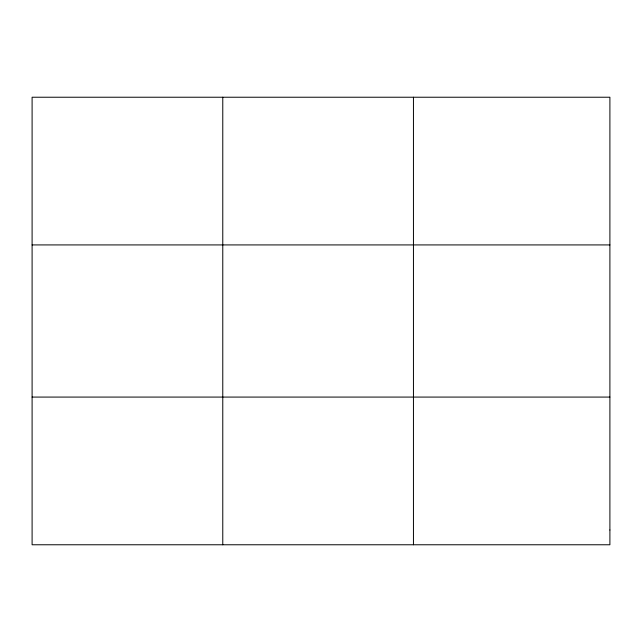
<?xml version="1.0" encoding="UTF-8"?>
<svg xmlns="http://www.w3.org/2000/svg" width="642" height="642" viewBox="0 0 642 642"><rect width="100%" height="100%" fill="white"/><g stroke="black" fill="none" stroke-linecap="round" stroke-linejoin="round"><path stroke-width="0.96" d="M222.774 544.769L222.774 97.231M413.448 544.769L413.448 97.231M32.1 244.923L609.9 244.923M32.1 397.077L609.9 397.077M609.9 529.995L609.9 544.769L32.1 544.769L32.1 97.231L609.9 97.231L609.9 529.995"/></g></svg>
